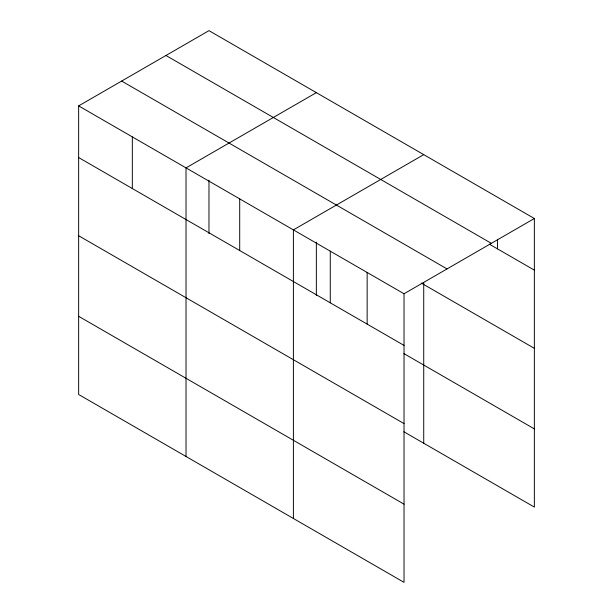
<?xml version="1.0" encoding="UTF-8"?>
<svg xmlns="http://www.w3.org/2000/svg" width="613" height="613" viewBox="0 0 613 613"><rect width="100%" height="100%" fill="white"/><g stroke="black" fill="none" stroke-linecap="round" stroke-linejoin="round"><path stroke-width="0.92" d="M78.64 105.896L404.028 293.757L404.028 582.35L78.64 394.488L78.64 105.896L208.972 30.65L534.36 218.512L534.36 507.104L403.906 431.79M316.354 92.64L186.015 167.893L186.015 456.486M423.729 154.637L293.397 229.883L293.397 518.475M404.028 293.757L534.36 218.512M165.962 55.484L491.35 243.338M489.289 244.127L534.36 270.149M121.65 81.062L447.038 268.923M421.246 283.045L534.36 348.345M78.64 157.541L404.028 345.403M403.906 353.594L534.36 428.908M78.64 235.737L404.028 423.591M78.64 316.3L404.028 504.154M497.48 239.3L497.48 248.863M423.729 282.57L423.729 443.23M367.149 272.463L367.149 324.108M330.269 251.177L330.269 302.814M316.354 242.15L316.354 295.55M239.706 198.888L239.706 250.533M208.972 180.161L208.972 233.553M132.331 136.891L132.331 188.536"/></g></svg>
